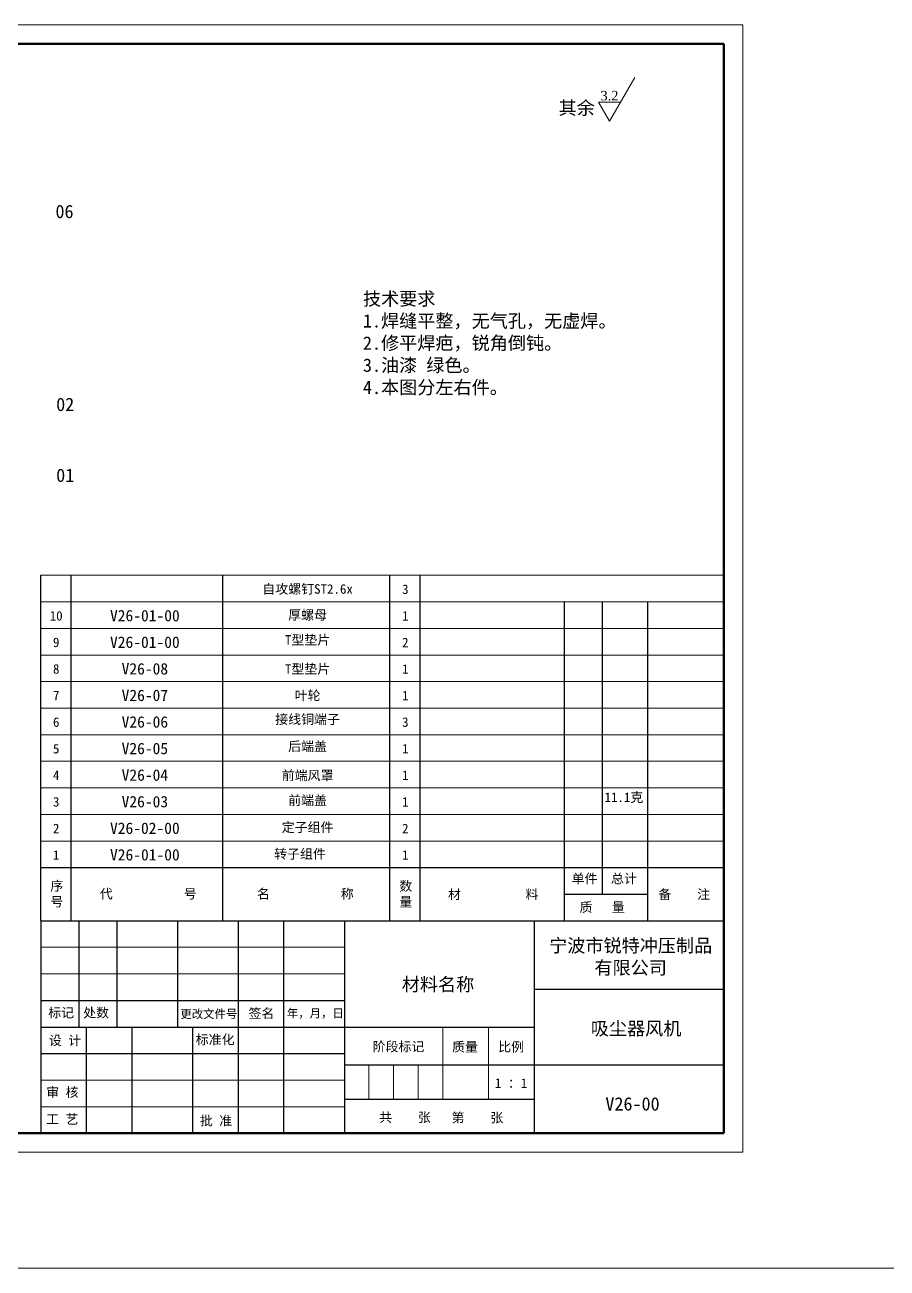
# Model space of a CAD drawing. Header units: millimetres. Extents: x 2517 to 4431, y 863 to 2540.
# Drawn here: x 3254.1 to 3367.7, y 1541.1 to 1704.9 of the extents above; entities that cross this region are included whole.
import ezdxf

# ---------------------------------------------------------------- set-up
doc = ezdxf.new("R2010")
doc.units = ezdxf.units.MM
for name, color, linetype, lineweight in [('实线', 7, 'Continuous', 25), ('尺寸标注', 2, 'Continuous', 9), ('引导线', 6, 'Continuous', 9), ('文本', 3, 'Continuous', 15), ('框格线', 8, 'Continuous', 20), ('粗实线', 9, 'Continuous', 50)]:
    doc.layers.add(name, color=color, linetype=linetype, lineweight=lineweight)
doc.styles.get("Standard").update_dxf_attribs({"font": 'simfang.ttf'})

msp = doc.modelspace()

# ---------------------------------------------------------------- linework, layer by layer
at = {"layer": '实线'}
for p, q in [((3256.1726, 1586.8868), (3256.1726, 1632.3868)), ((3260.1726, 1586.8868), (3260.1726, 1632.3868)), ((3280.1726, 1586.8868), (3280.1726, 1632.3868)), ((3302.1726, 1586.8868), (3302.1726, 1632.3868)), ((3306.1726, 1586.8868), (3306.1726, 1632.3868)), ((3325.1726, 1586.8868), (3325.1726, 1628.8868)), ((3330.1726, 1590.3868), (3330.1726, 1628.8868)), ((3336.1726, 1586.8868), (3336.1726, 1628.8868)), ((3346.1726, 1586.8868), (3346.1726, 1628.8868)), ((3256.1726, 1593.8868), (3346.1726, 1593.8868)), ((3325.1726, 1590.3868), (3336.1726, 1590.3868)), ((3256.1726, 1586.8868), (3346.1726, 1586.8868)), ((3256.182, 1586.8868), (3256.182, 1558.8868)), ((3261.182, 1586.8868), (3261.182, 1572.8868)), ((3266.182, 1586.8868), (3266.182, 1572.8868)), ((3274.182, 1586.8868), (3274.182, 1572.8868)), ((3282.182, 1586.8868), (3282.182, 1558.8868)), ((3288.182, 1586.8868), (3288.182, 1558.8868)), ((3296.182, 1586.8868), (3296.182, 1558.8868)), ((3321.1726, 1586.8868), (3321.1726, 1558.8868)), ((3346.1726, 1558.8868), (3346.1726, 1586.8868)), ((3346.1726, 1558.8868), (3346.1726, 1586.8868)), ((3346.1726, 1558.8868), (3346.1726, 1586.8868)), ((3346.1726, 1558.8868), (3346.1726, 1586.8868)), ((3321.1726, 1577.8868), (3346.1726, 1577.8868)), ((3256.1726, 1576.3868), (3296.182, 1576.3868)), ((3256.1726, 1572.8868), (3296.182, 1572.8868)), ((3262.182, 1572.8868), (3262.182, 1558.8868)), ((3268.182, 1572.8868), (3268.182, 1558.8868)), ((3276.182, 1572.8868), (3276.182, 1558.8868)), ((3296.182, 1572.8868), (3321.1726, 1572.8868)), ((3256.1726, 1569.3868), (3296.182, 1569.3868)), ((3296.182, 1567.8868), (3346.1726, 1567.8868)), ((3296.182, 1563.3868), (3321.1726, 1563.3868)), ((3256.1726, 1558.8868), (3346.1726, 1558.8868))]:
    msp.add_line(p, q, dxfattribs=at)
at = {"layer": '尺寸标注', "ltscale": 0.2}
msp.add_line((3054.3981, 1541.131), (3645.4033, 1541.131), dxfattribs=at)
at = {"layer": '引导线'}
for p, q in [((3138.6726, 1704.8868), (3348.6726, 1704.8868)), ((3243.6726, 1704.8868), (3348.6726, 1704.8868)), ((3243.6726, 1704.8868), (3348.6726, 1704.8868)), ((3348.6726, 1556.3868), (3348.6726, 1704.8868)), ((3256.1726, 1632.3868), (3346.1726, 1632.3868)), ((3256.1726, 1628.8868), (3346.1726, 1628.8868)), ((3256.1726, 1625.3868), (3346.1726, 1625.3868)), ((3256.1726, 1621.8868), (3346.1726, 1621.8868)), ((3256.1726, 1621.8868), (3346.1726, 1621.8868)), ((3256.1726, 1618.3868), (3346.1726, 1618.3868)), ((3256.1726, 1614.8868), (3346.1726, 1614.8868)), ((3256.1726, 1611.3868), (3346.1726, 1611.3868)), ((3256.1726, 1607.8868), (3346.1726, 1607.8868)), ((3256.1726, 1604.3868), (3346.1726, 1604.3868)), ((3256.1726, 1600.8868), (3346.1726, 1600.8868)), ((3256.1726, 1597.3868), (3346.1726, 1597.3868)), ((3256.1726, 1583.3868), (3296.182, 1583.3868)), ((3256.1726, 1579.8868), (3296.182, 1579.8868)), ((3256.1726, 1565.8868), (3296.182, 1565.8868)), ((3256.1726, 1562.3868), (3296.182, 1562.3868)), ((3138.6726, 1556.3868), (3348.6726, 1556.3868))]:
    msp.add_line(p, q, dxfattribs=at)
at = {"layer": '文本'}
for p, q in [((3331.1036, 1692.1989), (3334.4291, 1697.9589)), ((3332.5585, 1694.7189), (3329.6486, 1694.7189)), ((3329.6486, 1694.7189), (3331.1036, 1692.1989))]:
    msp.add_line(p, q, dxfattribs=at)
at = {"layer": '文本', "ltscale": 0.2}
for p, q in [((3309.1726, 1572.8868), (3309.1726, 1563.3868)), ((3315.1726, 1572.8868), (3315.1726, 1563.3868)), ((3299.4226, 1567.8868), (3299.4226, 1563.3868)), ((3302.6726, 1567.8868), (3302.6726, 1563.3868)), ((3305.9226, 1567.8868), (3305.9226, 1563.3868))]:
    msp.add_line(p, q, dxfattribs=at)
at = {"layer": '粗实线'}
for p, q in [((3151.1726, 1702.3868), (3346.1726, 1702.3868)), ((3346.1726, 1558.8868), (3346.1726, 1702.3868)), ((3151.1726, 1558.8868), (3346.1726, 1558.8868))]:
    msp.add_line(p, q, dxfattribs=at)

# ---------------------------------------------------------------- texts
at = {"layer": '实线', "char_height": 1.75, "attachment_point": 5}
for s, insert, width in [('  06', (3258.1169, 1680.2919), 10.793376), ('  02', (3258.2116, 1654.8812), 11.768216), ('  01', (3258.2116, 1645.5455), 10.793376), ('宁波市锐特冲压制品\\P有限公司', (3333.9007, 1582.0658), 31.5899), ('材料名称', (3308.5188, 1578.4081), 19.6855), ('  吸尘器风机', (3333.4225, 1572.5979), 31.5899), ('V26-00', (3334.1415, 1562.7492), 23.00125)]:
    msp.add_mtext(s, dxfattribs=dict(at, insert=insert, width=width))
at = {"layer": '文本'}
for s, insert, char_height, width, attachment_point in [('其余', (3326.788, 1692.8814), 1.75, 31.5899, 8), ('{\\fTimes New Roman|b0|i0|c0|p18;3.2}', (3329.9281, 1696.1913), 1.25, 7.3, 1), ('技术要求\\P1.焊缝平整，无气孔，无虚焊。\\P2.修平焊疤，锐角倒钝。\\P3.油漆 绿色。\\P4.本图分左右件。', (3298.629, 1662.8793), 1.75, 44.7574, 4)]:
    msp.add_mtext(s, dxfattribs=dict(at, insert=insert, char_height=char_height, width=width, attachment_point=attachment_point))
at = {"layer": '文本', "ltscale": 0.2, "attachment_point": 5}
for s, insert, char_height, width in [('标记', (3258.8647, 1574.7162), 1.25, 7.2558), ('处数', (3263.4746, 1574.7053), 1.25, 7.2558), ('签名', (3285.2556, 1574.6194), 1.25, 7.2558), ('年，月，日', (3292.3518, 1574.6086), 1.1, 7.2558), ('更改文件号', (3278.3232, 1574.5397), 1.1, 16.094083), ('设 计', (3259.3759, 1571.0568), 1.25, 7.2558), ('标准化', (3279.1581, 1571.1706), 1.25, 7.2558), ('阶段标记', (3303.311, 1570.2431), 1.25, 7.2558), ('质量', (3312.0675, 1570.2141), 1.25, 7.2558), ('比例', (3318.153, 1570.2141), 1.25, 7.2558), ('1 ：1', (3318.146, 1565.4962), 1.25, 7.2558), ('审 核', (3259.0344, 1564.2366), 1.25, 7.2558), ('工 艺', (3259.0145, 1560.7127), 1.25, 7.2558), ('批 准', (3279.2719, 1560.4795), 1.25, 7.2558), ('共    张', (3304.1761, 1560.9271), 1.25, 7.2558), ('第    张', (3313.7094, 1560.882), 1.25, 7.2558)]:
    msp.add_mtext(s, dxfattribs=dict(at, insert=insert, char_height=char_height, width=width))
at = {"layer": '框格线', "color": 3, "attachment_point": 5}
for s, insert, char_height, width in [('自攻螺钉ST2.6x    ', (3291.3362, 1630.5121), 1.25, 21.663557), ('3', (3304.2122, 1630.5434), 1.25, 3.606737), ('V26-01-00', (3269.895, 1627.0624), 1.5, 18.646197), ('厚螺母    ', (3291.3362, 1627.1027), 1.25, 21.663557), ('10', (3258.2122, 1627.0434), 1.25, 3.606737), ('1', (3304.2122, 1627.0434), 1.25, 3.606737), ('T型垫片     ', (3291.3362, 1623.809), 1.25, 21.663557), ('9', (3258.2122, 1623.5434), 1.25, 3.606737), ('V26-01-00', (3269.895, 1623.5624), 1.5, 18.646197), ('2', (3304.2122, 1623.5434), 1.25, 3.606737), ('8', (3258.2122, 1620.0434), 1.25, 3.606737), ('V26-08', (3269.895, 1620.0624), 1.5, 18.646197), ('T型垫片     ', (3291.3362, 1619.9849), 1.25, 21.663557), ('1', (3304.2122, 1620.0434), 1.25, 3.606737), ('7', (3258.2122, 1616.5434), 1.25, 3.606737), ('V26-07', (3269.895, 1616.5624), 1.5, 18.646197), ('叶轮     ', (3291.3362, 1616.4971), 1.25, 21.663557), ('1', (3304.2122, 1616.5434), 1.25, 3.606737), ('6', (3258.2122, 1613.0434), 1.25, 3.606737), ('V26-06', (3269.895, 1613.0624), 1.5, 18.646197), ('接线铜端子    ', (3291.3362, 1613.358), 1.25, 21.663557), ('3', (3304.2122, 1613.0434), 1.25, 3.606737), ('5', (3258.2122, 1609.5434), 1.25, 3.606737), ('V26-05', (3269.895, 1609.5624), 1.5, 18.646197), ('后端盖       ', (3291.3362, 1609.7938), 1.25, 21.663557), ('1', (3304.2122, 1609.5434), 1.25, 3.606737), ('4', (3258.2122, 1606.0434), 1.25, 3.606737), ('V26-04', (3269.895, 1606.0624), 1.5, 18.646197), ('前端风罩         ', (3291.3362, 1605.9609), 1.25, 21.663557), ('1', (3304.2122, 1606.0434), 1.25, 3.606737), ('V26-03', (3269.895, 1602.5624), 1.5, 18.646197), ('前端盖         ', (3291.3362, 1602.6804), 1.25, 21.663557), ('11.1克', (3333.015, 1603.0767), 1.25, 6.07362), ('3', (3258.2122, 1602.5434), 1.25, 3.606737), ('1', (3304.2122, 1602.5434), 1.25, 3.606737), ('定子组件          ', (3291.3362, 1599.1265), 1.25, 21.663557), ('2', (3258.2122, 1599.0434), 1.25, 3.606737), ('V26-02-00', (3269.895, 1599.0624), 1.5, 18.646197), ('2', (3304.2122, 1599.0434), 1.25, 3.606737), ('1', (3258.2122, 1595.5434), 1.25, 3.606737), ('V26-01-00', (3269.895, 1595.5624), 1.5, 18.646197), ('转子组件          ', (3290.3362, 1595.6265), 1.25, 21.663557), ('1', (3304.2122, 1595.5434), 1.25, 3.606737), ('序\\P号', (3258.3019, 1590.3703), 1.25, 54.15935), ('数\\P量', (3304.2664, 1590.3703), 1.25, 54.15935), ('单件', (3327.8336, 1592.3736), 1.25, 54.15935), ('总计', (3333.015, 1592.3736), 1.25, 54.15935), ('代           号', (3270.3362, 1590.3703), 1.25, 54.15935), ('名           称', (3291.0309, 1590.3703), 1.25, 54.15935), ('材          料', (3315.7951, 1590.2982), 1.25, 54.15935), ('备    注', (3340.9615, 1590.2982), 1.25, 54.15935), ('质   量', (3330.1467, 1588.6062), 1.25, 54.15935)]:
    msp.add_mtext(s, dxfattribs=dict(at, insert=insert, char_height=char_height, width=width))

doc.saveas('drawing.dxf')
